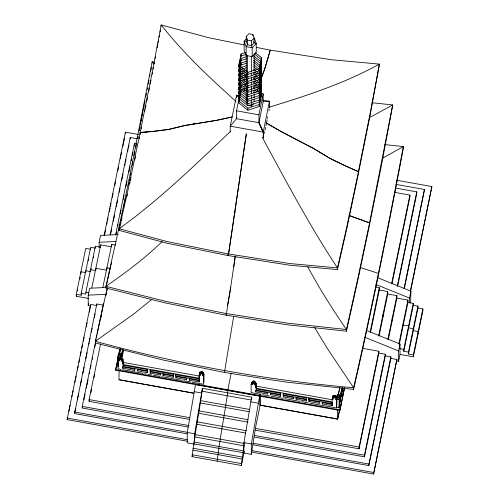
<?xml version="1.0" encoding="UTF-8"?>
<svg xmlns="http://www.w3.org/2000/svg" width="499" height="499" viewBox="0 0 499 499"><rect width="100%" height="100%" fill="white"/><g stroke="black" fill="none" stroke-linecap="round" stroke-linejoin="round"><path stroke-width="0.75" d="M187.587 441.266L67.128 419.615L90.575 304.421L96.812 305.544L96.818 303.991L103.461 305.182L103.468 303.548L97.336 333.257M96.818 303.991L74.526 413.571L187.212 433.824M88.897 298.514L76.272 296.244L76.272 294.323L85.759 248.352L90.656 249.238M80.925 273.677L80.932 271.755L85.828 272.635M76.272 294.323L81.175 295.202L81.175 293.281L90.662 247.311L95.34 248.153M188.291 427.075L82.248 408.014L82.248 406.379L96.076 339.351M100.686 247.23L95.34 246.269L85.859 292.233L85.853 294.123L81.175 293.281M85.834 271.992L85.834 270.714L90.512 271.556L90.512 269.666L95.858 270.626M89.315 312.075L90.575 305.974L88.217 305.55L88.223 295.14L89.652 288.235L105.726 287.511M189.533 419.409L89.103 401.358L89.103 399.574L100.58 343.93M95.34 247.523L95.34 246.269M95.864 270.034L95.864 268.262L106.175 270.115M99.126 247.473L99.133 242.271L100.555 235.366L118.169 234.574M100.692 246.044L100.692 244.859L111.739 246.849M106.911 269.628L106.917 267.776L109.961 268.325M111.739 245.614L111.745 244.379L115.55 245.065M125.43 133.688L125.43 132.135L138.454 134.474M130.245 139.04L130.245 137.481L137.144 138.722M259.599 395.994L195.539 384.48L187.268 432.433L187.262 442.844L194.66 444.172M244.223 451.576L241.348 465.505L192.084 456.647C194.747 433.787 199.531 411.139 202.419 388.303L251.689 397.154L251.683 399.381M194.66 440.592L194.666 433.762L202.419 388.303M217.165 461.157C220.009 437.461 224.743 413.964 228.012 390.312M241.348 465.505L244.229 443.474L194.966 434.623M251.689 397.154L243.936 442.619L243.924 453.03L251.321 454.358L255.345 428.373L260.147 405.088L260.154 396.237M251.321 454.358L251.334 443.948L259.998 394.048M255.338 430.163L359.087 448.807L359.087 447.023L378.847 351.259L362.742 348.364M254.259 437.024L364.47 456.834L364.47 455.2L385.309 354.209L378.847 353.043L378.847 351.259M252.981 444.784L368.755 465.592L390.873 356.841L385.303 355.843L385.309 354.209M251.777 452.156L373.57 474.05L396.892 359.48L390.873 358.394L390.873 356.841M374.63 312.586L374.637 310.247M370.582 332.222L379.29 290.019L379.29 287.673L375.71 287.031M383.095 316.559L383.101 314.108M379.047 336.189L387.754 293.992L387.754 291.541L379.29 290.019M392.233 320.67L392.233 318.2M388.334 339.545L396.886 298.103L396.886 295.633L387.754 293.992M373.57 474.05L396.892 359.48M396.886 361.033L398.582 361.338L398.589 350.922L400.011 344.023L366.241 330.357M398.582 361.338L400.005 354.433L400.011 344.023M403.279 322.653L403.279 325.024L408.625 325.984L408.625 327.868L413.303 328.71L413.303 330.631L418.199 331.517L418.199 333.438M400.005 354.433L413.372 356.835L413.372 354.914L408.475 354.034L408.475 352.107L403.797 351.265L403.797 349.381L413.278 303.417L407.933 302.45L407.933 300.086L396.886 298.103M409.492 302.731L409.498 298.053L410.92 291.154L377.15 277.488M394.578 192.352L409.91 195.109L409.904 196.893L391.952 283.912M410.92 291.154L410.627 302.943M403.797 351.265L413.278 305.301L413.278 303.417M395.395 188.036L416.759 191.872L416.759 193.506L397.715 285.802M408.475 354.034L417.956 308.064L417.956 306.143L413.278 305.301M417.956 308.064L422.859 308.943L422.859 310.871L413.372 356.835M396.112 184.405L424.474 189.508L404.358 288.559M396.58 180.226L431.872 186.57L410.428 292.04M227.744 389.632L227.744 390.399L115.581 370.183L119.81 349.1M119.043 370.863L118.987 379.739L193.618 393.193M120.633 354.621L120.128 357.827L117.901 357.427L118.325 354.203L120.633 354.621L120.852 353.835L118.619 353.429L118.325 354.203M336.881 397.747L337.05 397.192L336.738 407.365L338.964 407.764L339.276 397.591L339.108 398.146L336.881 397.422L337.199 394.952L339.532 395.408L339.707 394.921L337.48 394.522L337.199 394.952M339.108 398.146L339.532 395.408M233.769 266.909L235.21 256.137M235.291 256.112L230.632 287.611L227.525 305.195M246.35 133.963L228.38 255.582L289.364 265.175L337.467 269.572L346.73 228.91L358.469 173.34L358.425 171.575L370.164 113.279L379.427 64.121L331.324 59.724L270.339 50.131L264.844 68.612L258.32 87.076M246.3 133.982L228.28 255.619L167.296 243.294L119.192 230.401L119.192 228.729L128.449 188.067L140.194 132.497L152.426 131.555L168.718 129.478L184.711 125.58L216.996 120.309L232.023 117.022M233.694 316.148L224.456 372.435L285.44 382.028L353.598 389.395C371.917 309.386 388.185 228.929 403.323 148.265L403.323 146.594L384.735 144.585M117.839 366.684L118.076 357.091M129.048 179.702L117.309 235.266L105.907 286.332L105.907 288.004L165.15 302.899L226.134 315.225L230.719 287.592M152.176 74.264L152.457 72.754M153.174 68.974L153.455 67.459M154.166 63.679L154.453 62.163M155.164 58.383L155.451 56.874M157.16 47.798L157.871 44.018M158.158 42.502L158.445 40.993M159.156 37.213L159.443 35.697M160.154 31.917L160.435 30.402M137.749 138.235L138.042 136.714M139.209 130.626L139.932 126.821M140.225 125.299L142.415 113.878M142.708 112.356L144.454 103.218M141.205 120.708L141.498 119.18M142.227 115.363L142.521 113.834M143.693 107.728L143.98 106.2M144.716 102.382L145.009 100.854M145.739 97.037L146.469 93.219M147.199 89.402L147.492 87.874M148.222 84.057L148.958 80.239M149.688 76.422L149.981 74.894M150.71 71.076L151.44 67.259M263.216 138.067L263.216 132.279L258.962 122.729L258.962 114.839L263.16 93.868L260.915 93.475M263.16 93.868L263.16 101.759L258.962 122.729L263.247 132.098M263.216 132.279L269.423 101.247L262.511 100.037M264.458 133.32L264.757 131.811M265.056 130.308L265.661 127.295M265.961 125.792L267.165 119.772M267.464 118.263L267.77 116.76M268.973 110.741L269.273 109.237M129.179 180.538L129.484 179.022M130.245 175.236L130.551 173.727M132.229 165.394L132.99 161.607M134.212 155.551L134.973 151.765M135.734 147.985L136.495 144.199M137.718 138.142L138.023 136.626M139.24 130.57L140.007 126.783M140.194 134.169L140.15 132.403L151.889 74.108L161.152 24.95L209.256 37.843L244.323 44.929M140.15 134.075L140.456 132.566M141.217 128.779L141.523 127.264M144.722 111.364L145.028 109.849M145.334 108.333L145.945 105.308M146.706 101.522L147.467 97.735M148.69 91.679L149.451 87.893M150.211 84.106L150.972 80.32M358.425 173.247L370.164 114.951L379.427 64.121C344.809 83.258 306.985 95.59 269.317 107.166M349.157 215.562L369.591 222.897L357.852 278.461L346.449 329.527L287.199 323.127L226.215 313.528L226.215 315.206L287.199 324.799L346.449 331.199L357.852 280.132L369.591 224.569L369.566 222.816L392.713 104.958L371.942 102.719M369.566 224.488L381.311 166.192L392.713 104.958L369.653 117.502M76.272 296.244L76.584 294.741M77.357 290.979L77.669 289.476M79.84 278.941L80.152 277.438M81.175 295.202L81.643 292.944M88.323 260.559L88.635 259.05M90.824 270.046L91.136 268.537M93.313 257.964L93.625 256.455M91.828 287.823L100.692 244.859M88.217 305.55L88.641 303.479M104.123 235.416L125.43 132.135M104.434 235.453L105.526 230.133M106.78 224.057L107.098 222.542M107.41 221.02L108.034 217.982M109.287 211.907L110.073 208.114M110.385 206.592L111.015 203.555M112.269 197.479L113.048 193.681M114.776 185.329L115.556 181.53M117.752 170.901L118.531 167.103M120.259 158.751L121.513 152.675M122.766 146.6L124.488 138.248M67.128 419.615L67.602 417.326M68.862 411.226L70.116 405.126M71.85 396.736L72.162 395.208M72.48 393.686L73.11 390.636M74.838 382.246L75.156 380.718M75.468 379.196L76.097 376.14M77.357 370.04L78.143 366.229M78.929 362.417L79.559 359.361M80.345 355.55L81.131 351.739M81.917 347.922L82.547 344.871M83.339 341.06L84.125 337.243M86.327 326.571L87.113 322.753M110.142 234.923L130.245 137.481M110.772 233.432L111.551 229.621M113.279 221.25L114.539 215.163M116.267 206.786L117.521 200.698M119.249 192.321L120.034 188.516M121.762 180.145L123.022 174.051M124.75 165.68L125.062 164.159M125.374 162.637L126.004 159.593M127.732 151.216L128.043 149.694M128.362 148.172L128.985 145.128M74.844 412.049L75.623 408.244M77.351 399.88L78.605 393.792M80.333 385.421L81.593 379.334M82.846 373.252L84.1 367.164M85.828 358.793L87.082 352.712M88.81 344.341L89.121 342.819M89.44 341.297L90.063 338.253M91.323 332.172L92.109 328.367M94.305 317.713L95.091 313.908M102.881 287.337L111.745 244.379M115.556 235.06L134.537 143.051L136.832 143.463M116.18 233.651L116.498 232.129M117.752 226.047L118.063 224.525M120.259 213.884L121.045 210.079M123.241 199.432L124.026 195.633M125.91 186.507L127.008 181.187M128.885 172.061L129.99 166.735M131.243 160.653L131.555 159.131M132.341 155.332L132.965 152.289M134.225 146.207L134.537 144.685M96.394 337.823L97.024 334.779M82.248 408.014L82.56 406.492M83.975 399.637L85.073 394.304M86.333 388.21L86.645 386.688M86.963 385.166L88.061 379.833M89.321 373.739L89.633 372.217M90.419 368.405L91.049 365.355M92.303 359.268L92.621 357.739M94.822 347.079L95.608 343.268M100.792 318.131L101.578 314.326M89.103 401.358L89.57 399.069M90.83 392.975L91.616 389.164M93.974 377.731L94.604 374.68M115.581 370.183L117.945 358.731M118.893 354.147L119.997 348.801M119.342 354.128L120.44 348.789M121.12 369.46L118.063 368.911L118.057 360.708L118.481 358.625L119.585 358.638M119.629 353.411L120.565 348.882M118.057 360.708L119.704 360.727L118.831 360.153L119.261 357.746L120.926 357.128L122.374 358.631M118.831 360.153L119.261 357.746M118.831 359.829L119.741 359.629L120.172 357.552M119.741 359.629L120.496 359.211L120.926 357.128M122.673 349.188L120.939 357.577L120.852 353.835M121.082 357.583L122.791 349.281M121.238 358.051L122.947 349.749M199.313 376.782L199.026 378.173L123.047 364.526L122.685 361.538L121.076 360.97L121.943 360.384L121.032 359.866L122.823 350.916L121.507 358.575M122.105 357.203L123.521 350.36M121.943 360.708L122.374 358.307M122.685 361.538L123.116 359.455L122.043 359.08M122.685 363.49L123.116 359.455M123.047 363.553L123.478 361.469L123.116 361.407M123.047 364.526L123.478 361.469M134.911 368.979L134.624 370.364L122.679 368.218L122.966 366.834M147.473 369.385L147.186 370.776L123.122 366.453L123.409 365.062M147.479 371.231L147.193 372.622L137.574 370.894L137.861 369.51M193.612 124.644L193.924 123.128M173.833 374.119L173.546 375.504L150.143 371.306L150.43 369.915M160.497 373.57L160.21 374.961L150.205 373.165L150.492 371.774M173.446 375.897L173.165 377.288L163.03 375.466L163.316 374.082M255.451 52.788L261.507 57.691L261.507 59.724L259.237 70.746L247.872 74.42L238.778 67.072L238.778 65.038L241.054 54.011L245.315 52.632M238.778 67.072L241.054 56.044L241.054 54.011M253.629 55.788L261.507 62.163L261.507 64.196L259.237 75.218L247.872 78.892L238.778 71.544L239.233 67.303M239.539 65.837L241.054 58.483L246.737 56.649M199.388 378.71L199.107 380.095L175.66 375.884L175.947 374.5M238.778 71.544L241.054 60.516L241.054 58.483M186.788 378.292L186.501 379.683L175.922 377.78L176.203 376.396M253.629 60.26L261.507 66.635L261.507 68.669L259.237 79.69L247.872 83.364L238.778 76.016L239.233 71.775M239.539 70.309L241.054 62.955L246.737 61.121M238.778 76.016L241.054 64.989L241.054 62.955M253.629 64.733L261.507 71.108L261.507 73.141L259.237 84.163L247.872 87.836L238.778 80.489L239.233 76.247M239.539 74.781L240.749 68.899M238.778 80.489L241.054 69.461L246.737 67.627M253.629 69.205L261.507 75.58L261.507 77.613L259.237 88.635L247.872 92.309L238.778 84.961L239.233 80.719M239.539 79.254L240.749 73.372M239.639 97.006L236.626 95.166L230.232 126.166L230.232 131.954M238.778 84.961L240.449 76.877M240.749 75.405L241.054 73.933L246.026 72.33M253.629 73.677L261.507 80.052L261.507 82.085L259.237 93.107L247.872 96.781L238.778 89.433L239.233 85.192M239.539 83.726L240.749 77.844M238.778 89.433L240.449 81.349M240.749 79.877L241.054 78.405L246.026 76.802M253.629 78.15L261.507 84.524L261.507 86.558L259.237 97.579L247.872 101.253L238.778 93.906L238.778 91.872L240.749 82.316M238.778 93.906L240.449 85.822M240.749 84.35L241.054 82.878M253.629 82.622L261.507 88.997L261.507 91.03L259.237 102.052L247.872 105.726L238.778 98.378L238.778 96.344L240.905 86.053M238.778 98.378L240.449 90.294M240.749 88.822L241.054 85.996M263.441 137.924L263.441 132.135L230.232 126.166L236.52 118.693L236.52 110.809L240.668 90.718M256.056 89.059L261.507 93.469L261.507 95.502L259.237 106.524L247.872 110.198L238.778 102.85L238.778 100.817L240.905 90.525M238.778 102.85L240.449 94.766M240.749 93.294L241.054 90.469M236.832 117.209L236.52 118.693L258.962 122.729L263.441 132.135M199.388 380.556L199.101 381.947L189.258 380.176L189.545 378.791M259.237 70.746L259.237 68.712L261.507 57.691M259.237 75.218L259.237 73.185L261.507 62.163M259.237 79.69L259.237 77.657L261.507 66.635M259.237 84.163L259.237 82.129L261.507 71.108M199.026 378.173L199.45 373.171M199.026 375.254L200.61 375.242L199.494 374.562L199.924 371.992L202.201 371.736L203.654 372.684L203.654 373.171M199.494 374.562L199.781 373.171M259.237 88.635L259.237 86.601L261.507 75.58M199.494 374.075L200.623 374.013L201.053 371.93M259.237 93.107L259.237 91.074L261.507 80.052M200.623 374.013L201.471 371.599M192.103 382.209L203.555 384.267L203.542 376.065L202.344 375.585L203.23 375.254L203.23 374.768L201.771 373.813L202.201 371.736M259.237 97.579L259.237 95.546L261.507 84.524M202.207 374.269L202.638 372.185M259.237 102.052L259.237 100.018L261.507 88.997M203.23 375.254L203.654 372.684M259.237 106.524L259.237 104.491L261.507 93.469M203.542 376.065L203.972 373.982L203.979 382.184M192.084 456.647L192.389 455.182M231.187 373.052L227.75 390.455M261.039 394.41L251.116 392.626L251.109 384.423L251.54 382.34L251.54 383.831M251.109 384.423L252.756 384.436L251.889 383.868L252.313 381.461L253.979 380.843L255.426 382.016L254.995 384.423L254.128 384.685L255.738 385.253L256.099 388.241L332.078 401.888L332.509 396.886L332.509 399.075M251.889 383.868L252.176 382.477M251.889 383.538L252.793 383.344L253.224 381.267M252.793 383.344L253.554 382.926L253.979 380.843M254.995 384.423L254.085 383.575L254.515 381.498M254.995 384.099L255.426 382.016M255.738 385.253L256.168 383.17L255.095 382.795M255.744 387.205L256.168 383.17M256.099 387.268L256.53 385.184L256.168 385.122M256.099 388.241L256.53 385.184M255.731 391.933L255.731 390.63L267.676 392.775L267.676 394.079L255.731 391.933L256.018 390.549M280.525 393.1L280.245 394.484L256.18 390.168L256.461 388.777M280.532 394.946L280.245 396.337L270.626 394.609L270.913 393.218M283.195 395.015L283.195 393.798L306.598 398.002L306.598 399.219L283.195 395.015L283.482 393.63M293.549 397.285L293.262 398.676L283.264 396.88L283.544 395.489M306.505 399.612L306.218 400.996L296.082 399.181L296.369 397.79M332.446 402.425L332.159 403.81L308.713 399.599L309 398.214M308.975 401.495L308.975 400.192L319.553 402.094L319.553 403.398L308.975 401.495L309.261 400.111M332.44 404.271L332.159 405.656L322.31 403.891L322.597 402.506M334.523 395.314L332.976 395.707L332.552 397.784L334.093 397.397L334.523 395.314L336.713 396.399L336.282 398.969L335.397 399.057L336.594 399.78L336.607 407.982L309.891 403.18M333.675 397.728L334.105 395.645M336.282 398.483L334.823 397.528L335.253 395.445M335.266 397.984L335.69 395.9M336.282 398.969L336.713 396.886M336.594 399.78L337.025 397.697M338.166 395.146L339.738 387.511M338.328 395.058L339.869 387.567M341.965 387.916L339.919 397.834L339.707 394.921M342.096 387.966L339.938 399.668L342.408 387.686M338.964 407.764L340.842 398.645M341.16 397.123L343.038 387.997M259.91 395.607L259.973 405.213L337.549 419.079L339.439 409.922M340.817 404.558L337.823 419.054L260.147 405.088M342.545 396.162L343.805 390.062M234.617 391.678L339.906 410.496L344.441 387.898M339.906 410.496L344.603 387.748M370.115 332.134L379.29 287.673M378.735 335.247L387.754 291.541M391.64 283.657L409.91 195.109M359.087 448.807L378.847 353.043M397.241 286.451L416.759 191.872M387.873 339.339L396.886 295.633M364.47 456.834L385.303 355.843M404.047 288.534L424.474 189.508M368.755 465.592L390.873 358.394M398.919 343.792L407.933 300.086M399.381 343.898L407.933 302.45M410.278 291.241L431.872 186.57M408.475 352.107L417.956 306.143M413.372 354.914L422.859 308.943M118.756 230.089L119.08 228.567M119.398 227.045L120.047 224.001M123.421 208.014L124.544 202.688M124.869 201.166L125.511 198.122M128.243 185.179L128.567 183.657M129.74 183.651L130.058 182.129M130.382 180.607L131.025 177.557M134.724 160.054L135.528 156.243M139.227 138.741L139.545 137.213M228.611 254.103L228.28 255.619L227.675 254.184M228.38 255.582L228.71 254.072M105.907 288.004L106.574 285.004M106.911 283.501L107.584 280.494M107.915 278.997L108.589 275.991M108.925 274.487L109.593 271.487M109.93 269.984L110.603 266.977M110.934 265.474L111.608 262.474M107.26 287.829L95.315 341.304L95.315 342.975L163.472 360.11L224.456 372.435M105.913 295.527L106.586 292.514M106.923 291.004L107.597 287.992M119.192 230.401L120.047 226.64M120.39 225.13L121.076 222.117M121.419 220.614L121.937 218.356M126.908 196.519L127.426 194.254M337.623 394.846L337.312 396.069L337.48 394.522M117.901 357.427L118.076 356.847M257.128 90.743L257.946 88.504M261.669 76.809L264.744 68.656L270.24 50.168L256.517 47.393M246.257 36.577L248.895 33.751L252.837 34.475L254.134 38.018L254.134 42.733L251.496 45.559L247.56 44.835L246.257 41.292L246.257 36.577L247.56 40.12L247.56 44.835L246.15 46.675L246.15 55.532L252.195 56.636L256.243 52.301L256.243 43.45L254.247 38.011L254.247 39.483M246.687 38.529L244.154 41.236L244.154 50.093L246.15 55.532M252.195 56.636L252.195 47.779L251.496 45.559L251.496 40.843L254.134 38.018M248.215 105.426L251.496 106.025L253.611 103.767M230.326 131.53C194.704 165.475 159.169 199.874 119.192 228.729L167.296 241.622L228.28 253.947M162.088 241.641C144.891 258.351 125.592 272.704 105.907 286.332L165.15 301.228L226.134 313.553M151.864 299.306L133.819 313.946L95.315 341.304C179.833 364.395 266.291 380.201 353.598 387.723C371.917 307.715 388.185 227.257 403.323 146.594L382.745 158.089M241.054 56.044L246.026 54.441M241.054 60.516L246.737 58.682M241.054 64.989L246.737 63.155M241.054 67.427L246.737 65.594M241.054 71.9L246.737 70.066M238.778 65.038L247.872 72.386L259.237 68.712M241.054 76.372L246.737 74.538M238.778 69.511L247.872 76.858L259.237 73.185M241.054 80.844L246.737 79.01M243.181 82.192L246.026 81.275M238.778 73.983L247.872 81.331L259.237 77.657M241.054 85.317L246.737 83.483M243.181 86.664L246.026 85.747M238.778 78.455L247.872 85.803L259.237 82.129M241.054 89.789L246.737 87.955M243.181 91.136L246.026 90.219M238.778 82.928L247.872 90.275L259.237 86.601M238.778 87.4L247.872 94.748L259.237 91.074M238.778 91.872L247.872 99.22L259.237 95.546M238.778 96.344L247.872 103.692L259.237 100.018M238.778 100.817L247.872 108.164L259.237 104.491M145.321 132.572L146.8 132.141M231.998 116.972L216.953 120.215L184.667 125.486L168.681 129.384L152.382 131.462L140.15 132.403M263.16 101.759L269.423 101.247L269.423 107.759M99.133 242.271L115.98 241.51M88.223 295.14L105.838 294.348M130.495 179.64L129.029 179.621L152.17 61.77L154.422 62.331M332.078 398.969L333.663 398.957L332.552 398.277L332.976 395.707M246.257 41.292L244.154 41.236L246.15 46.675L252.195 47.779L256.243 43.45L254.134 42.733L253.617 41.317M228.38 253.91L289.364 263.503L337.467 267.901L346.73 227.238L358.469 171.668L346.237 166.329L329.939 158.395L313.952 148.746L281.667 131.873L266.16 122.947M244.441 90.606L246.774 91.011M253.423 92.172L255.713 92.571M239.614 96.045L236.183 95.446L239.408 97.155M228.511 390.586L233.089 391.409M236.52 110.809L258.962 114.839M233.994 211.994L235.509 212.268M85.859 292.233L88.884 292.782M400.011 348.701L403.797 349.381M118.182 354.889L120.409 355.288M118.101 355.675L120.328 356.074M337.056 396.218L339.283 396.618M117.901 356.941L120.128 357.34M336.881 397.422L339.108 397.822M117.839 358.475L119.33 358.744M336.731 399.169L338.958 399.568M256.53 386.157L331.748 399.668M123.478 362.449L199.457 376.09M262.568 394.684L269.435 395.919M270.963 396.194L283.176 398.383M284.704 398.657L299.968 401.402M301.496 401.676L308.363 402.905M122.642 369.734L143.25 373.439M144.779 373.707L146.307 373.982M147.835 374.256L151.646 374.942M153.174 375.217L160.048 376.452M161.57 376.726L182.179 380.425M183.707 380.7L190.574 381.935M115.587 369.591L339.906 409.904M202.419 391.272L250.928 399.992M194.055 391.659L201.453 392.987M250.723 401.845L258.12 403.173M119.074 379.733L193.799 393.162M200.486 400.628L249.756 409.479M200.486 402.967L248.995 411.687M198.858 410.87L248.122 419.728M198.852 413.315L248.122 422.173M255.345 428.373L359.087 447.023M89.103 399.574L189.533 417.626M197.093 421.842L246.363 430.699M197.093 424.312L245.602 433.032M254.259 435.39L364.47 455.2M82.248 406.379L189.059 425.578M252.981 443.231L368.761 464.039M74.526 412.018L187.212 432.271M187.268 432.433L194.666 433.762M243.936 442.619L251.334 443.948M194.966 436.987L244.229 445.844M251.777 450.603L373.57 472.497M67.128 418.062L187.587 439.713M193.936 441.977L243.2 450.834M193.93 443.861L243.2 452.718M193.032 448.227L242.296 457.084M193.032 450.154L242.296 459.005M192.084 454.726L241.354 463.583M334.093 397.397L334.823 397.528M201.041 373.682L201.771 373.813M247.56 40.12L251.496 40.843M349.132 215.481L369.566 222.816M360.116 267.433L378.46 273.408L378.46 275.08M375.728 284.386L409.498 298.053M364.819 337.262L398.589 350.922M358.425 171.575L346.194 166.236L329.895 158.302L313.908 148.652L281.623 131.78L266.142 122.897M254.234 53.842L261.507 59.724M253.629 57.822L261.507 64.196M253.629 62.294L261.507 68.669M253.629 66.766L257.266 69.71M258.476 70.69L261.507 73.141M254.839 72.218L257.266 74.183M258.476 75.162L261.507 77.613M254.839 76.69L257.266 78.655M258.476 79.634L261.507 82.085M254.839 81.162L257.266 83.127M258.476 84.106L261.507 86.558M254.839 85.641L257.266 87.599M258.476 88.579L261.507 91.03M253.629 87.094L254.839 88.08M254.839 90.113L257.266 92.072M258.476 93.051L261.507 95.502M235.946 101.353C209.337 77.626 183.295 52.988 161.152 24.95L161.152 26.067M253.554 382.926L254.085 383.575M120.496 359.211L121.032 359.866M153.966 64.065L152.17 61.77L152.17 62.88M314.495 327.338L327.531 348.757L353.598 387.723L353.598 389.395M307.833 266.853C319.329 288.559 332.608 309.255 346.449 329.527L346.449 331.199M262.2 137.244C286.158 181.418 309.729 225.941 337.467 267.901L337.467 269.572M247.042 103.886L246.257 101.759L246.257 86.389M337.486 410.209L337.549 419.079M332.159 403.81L332.159 402.593L308.713 398.383L308.713 399.599M332.159 405.656L332.153 404.358L322.31 402.587L322.31 403.891M306.218 400.996L306.218 399.699L296.082 397.878L296.082 399.181M293.262 398.676L293.262 397.372L283.257 395.576L283.264 396.88M280.245 394.484L280.238 393.268L256.174 388.946L256.18 390.168M280.245 396.337L280.245 395.033L270.626 393.306L270.626 394.609M252.313 381.461L252.313 381.785M199.924 371.992L199.924 372.479M199.107 380.095L199.101 378.878L175.66 374.668L175.66 375.884M199.101 381.947L199.101 380.643L189.258 378.878L189.258 380.176M186.501 379.683L186.501 378.379L175.916 376.483L175.922 377.78M173.546 375.504L173.546 374.287L150.143 370.083L150.143 371.306M173.165 377.288L173.159 375.984L163.03 374.163L163.03 375.466M160.21 374.961L160.21 373.657L150.205 371.861L150.205 373.165M147.186 370.776L147.186 369.553L123.122 365.231L123.122 366.453M147.193 372.622L147.193 371.318L137.574 369.591L137.574 370.894M134.624 370.364L134.624 369.067L122.679 366.921L122.679 368.218M118.481 358.625L118.494 366.834M254.134 54.029L254.134 70.933M254.134 72.467L254.134 74.775M254.134 76.31L254.134 79.385M254.134 80.919L254.134 83.994M254.134 85.529L254.134 88.604M254.134 90.138L254.134 93.213M254.134 94.748L254.134 97.823M254.134 99.357L254.134 101.665M252.837 34.475L252.837 35.822M251.496 56.081L251.496 71.451M251.496 72.985L251.496 76.06M251.496 77.595L251.496 80.67M251.496 82.204L251.496 85.279M251.496 86.814L251.496 93.731M251.496 95.265L251.496 98.34M251.496 99.875L251.496 106.025M247.872 72.386L247.872 74.42M247.872 76.858L247.872 78.892M247.872 81.331L247.872 83.364M247.872 85.803L247.872 87.836M247.872 90.275L247.872 92.309M247.872 94.748L247.872 96.781M247.872 99.22L247.872 101.253M247.872 103.692L247.872 105.726M247.872 108.164L247.872 110.198M247.56 55.364L247.56 72.268M247.56 73.802L247.56 76.877M247.56 78.412L247.56 103.767M246.257 54.89L246.257 71.794M246.257 73.328L246.257 80.245M246.257 81.78L246.257 84.855M240.699 91.386L240.699 92.82M236.626 95.166L236.626 97.336M236.401 95.484L236.401 96.931M118.619 353.429L118.619 353.922M342.152 389.482L339.85 401.938L342.152 389.482"/></g></svg>
